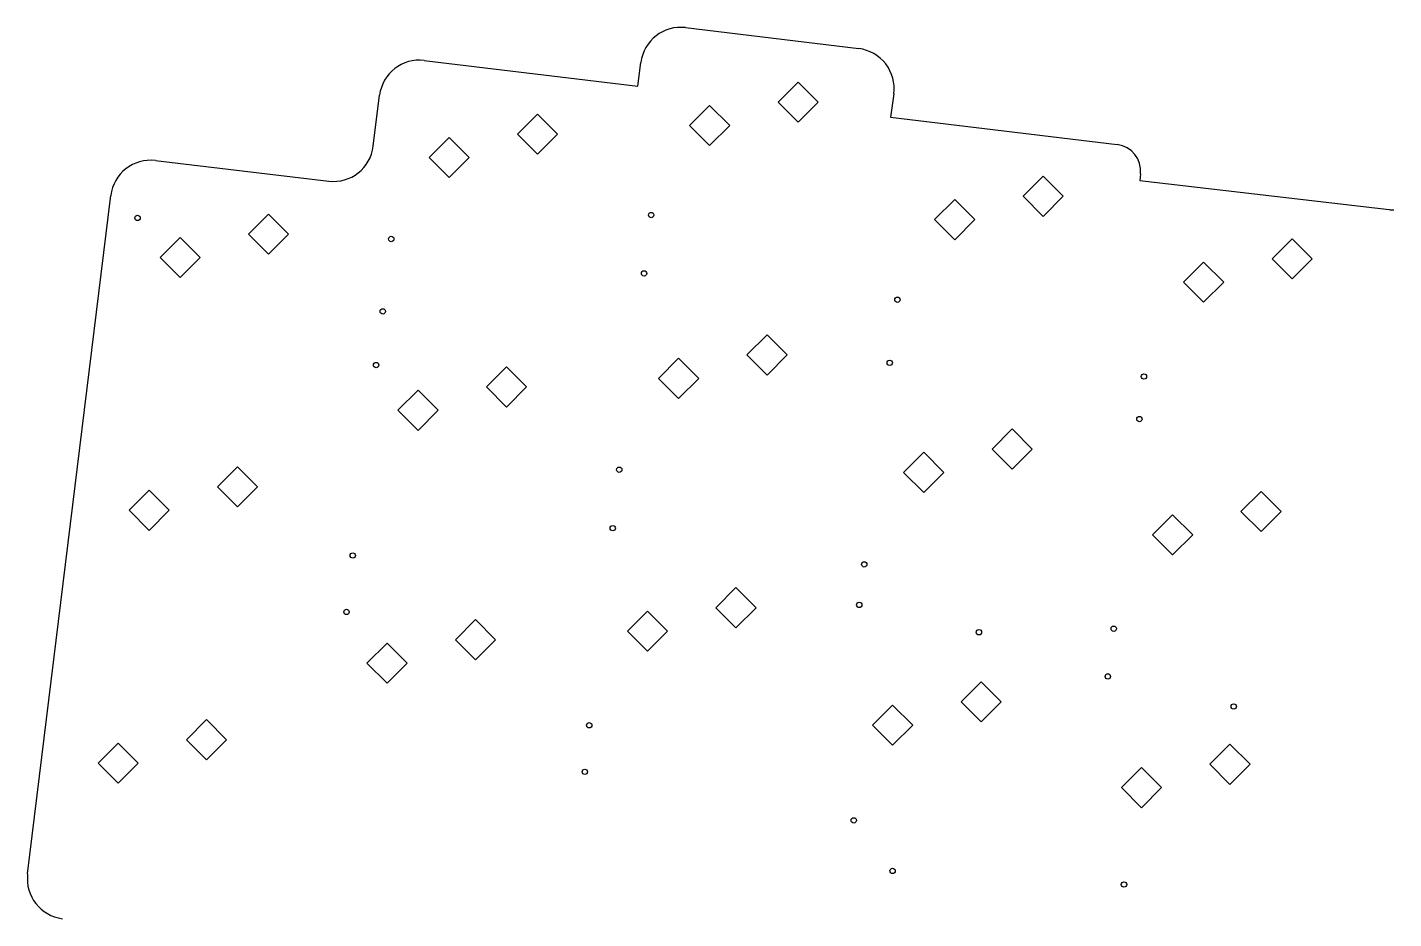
# Model space of a CAD drawing. Extents: x 3.05 to 12.28, y -8.4 to -3.41.
# Drawn here: x 3.135 to 7.158, y -6.031 to -3.406 of the extents above; entities that cross this region are included whole.
import ezdxf

# ---------------------------------------------------------------- set-up
doc = ezdxf.new("R2010")
doc.units = 0
doc.header["$MEASUREMENT"] = 0
doc.layers.add('BLACK', color=7, linetype='CONTINUOUS')

msp = doc.modelspace()

# ---------------------------------------------------------------- linework, layer by layer
at = {"layer": 'BLACK', "linetype": 'CONTINUOUS'}
for p, q in [((5.073, -3.4065), (5.5834, -3.4685)), ((4.3037, -3.503), (4.9327, -3.5794)), ((4.9327, -3.5794), (4.9416, -3.509)), ((5.4044, -3.5673), (5.3454, -3.6263)), ((5.4635, -3.6263), (5.4044, -3.5673)), ((4.1538, -3.7559), (4.1722, -3.6058)), ((5.6861, -3.6017), (5.6768, -3.6699)), ((5.1441, -3.636), (5.0851, -3.6951)), ((5.2032, -3.6951), (5.1441, -3.636)), ((5.3454, -3.6263), (5.4044, -3.6854)), ((5.4044, -3.6854), (5.4635, -3.6263)), ((4.6373, -3.6615), (4.5782, -3.7205)), ((4.6963, -3.7205), (4.6373, -3.6615)), ((5.0851, -3.6951), (5.1441, -3.7542)), ((5.1441, -3.7542), (5.2032, -3.6951)), ((5.6768, -3.6699), (6.3442, -3.7511)), ((4.377, -3.7303), (4.3179, -3.7893)), ((4.436, -3.7893), (4.377, -3.7303)), ((4.5782, -3.7205), (4.6373, -3.7796)), ((4.6373, -3.7796), (4.6963, -3.7205)), ((3.5122, -3.798), (4.0226, -3.8588)), ((4.3179, -3.7893), (4.377, -3.8484)), ((4.377, -3.8484), (4.436, -3.7893)), ((6.126, -3.8443), (6.0669, -3.9033)), ((6.1851, -3.9033), (6.126, -3.8443)), ((6.4131, -3.8373), (6.4111, -3.8569)), ((6.4111, -3.8569), (7.1444, -3.9427)), ((3.136, -5.8993), (3.381, -3.9009)), ((5.8657, -3.9131), (5.8066, -3.9721)), ((5.9247, -3.9721), (5.8657, -3.9131)), ((6.0669, -3.9033), (6.126, -3.9624)), ((6.126, -3.9624), (6.1851, -3.9033)), ((3.8455, -3.956), (3.7865, -4.015)), ((3.9046, -4.015), (3.8455, -3.956)), ((5.8066, -3.9721), (5.8657, -4.0312)), ((5.8657, -4.0312), (5.9247, -3.9721)), ((3.7865, -4.015), (3.8455, -4.0741)), ((3.8455, -4.0741), (3.9046, -4.015)), ((3.5852, -4.0248), (3.5262, -4.0838)), ((3.6443, -4.0838), (3.5852, -4.0248)), ((6.859, -4.0285), (6.7999, -4.0875)), ((6.918, -4.0875), (6.859, -4.0285)), ((3.5262, -4.0838), (3.5852, -4.1429)), ((3.5852, -4.1429), (3.6443, -4.0838)), ((6.5986, -4.0973), (6.5396, -4.1563)), ((6.6577, -4.1563), (6.5986, -4.0973)), ((6.7999, -4.0875), (6.859, -4.1466)), ((6.859, -4.1466), (6.918, -4.0875)), ((6.5396, -4.1563), (6.5986, -4.2154)), ((6.5986, -4.2154), (6.6577, -4.1563)), ((5.313, -4.3116), (5.254, -4.3707)), ((5.3721, -4.3707), (5.313, -4.3116)), ((5.0527, -4.3804), (4.9937, -4.4395)), ((5.1118, -4.4395), (5.0527, -4.3804)), ((5.254, -4.3707), (5.313, -4.4297)), ((5.313, -4.4297), (5.3721, -4.3707)), ((4.5459, -4.4058), (4.4868, -4.4649)), ((4.6049, -4.4649), (4.5459, -4.4058)), ((4.4868, -4.4649), (4.5459, -4.524)), ((4.5459, -4.524), (4.6049, -4.4649)), ((4.9937, -4.4395), (5.0527, -4.4985)), ((5.0527, -4.4985), (5.1118, -4.4395)), ((4.2856, -4.4746), (4.2265, -4.5337)), ((4.3446, -4.5337), (4.2856, -4.4746)), ((4.2265, -4.5337), (4.2856, -4.5927)), ((4.2856, -4.5927), (4.3446, -4.5337)), ((6.0346, -4.5886), (5.9756, -4.6477)), ((6.0937, -4.6477), (6.0346, -4.5886)), ((5.7743, -4.6574), (5.7152, -4.7165)), ((5.8333, -4.7165), (5.7743, -4.6574)), ((5.9756, -4.6477), (6.0346, -4.7067)), ((6.0346, -4.7067), (6.0937, -4.6477)), ((3.7541, -4.7003), (3.6951, -4.7594)), ((3.8132, -4.7594), (3.7541, -4.7003)), ((5.7152, -4.7165), (5.7743, -4.7755)), ((5.7743, -4.7755), (5.8333, -4.7165)), ((3.4938, -4.7691), (3.4348, -4.8282)), ((3.5529, -4.8282), (3.4938, -4.7691)), ((3.6951, -4.7594), (3.7541, -4.8184)), ((3.7541, -4.8184), (3.8132, -4.7594)), ((6.7676, -4.7728), (6.7085, -4.8319)), ((6.8266, -4.8319), (6.7676, -4.7728)), ((3.4348, -4.8282), (3.4938, -4.8872)), ((3.4938, -4.8872), (3.5529, -4.8282)), ((6.5073, -4.8416), (6.4482, -4.9007)), ((6.5663, -4.9007), (6.5073, -4.8416)), ((6.7085, -4.8319), (6.7676, -4.8909)), ((6.7676, -4.8909), (6.8266, -4.8319)), ((6.4482, -4.9007), (6.5073, -4.9597)), ((6.5073, -4.9597), (6.5663, -4.9007)), ((5.2216, -5.056), (5.1626, -5.115)), ((5.2807, -5.115), (5.2216, -5.056)), ((4.9613, -5.1248), (4.9023, -5.1838)), ((5.0204, -5.1838), (4.9613, -5.1248)), ((5.1626, -5.115), (5.2216, -5.1741)), ((5.2216, -5.1741), (5.2807, -5.115)), ((4.4545, -5.1502), (4.3954, -5.2093)), ((4.5135, -5.2093), (4.4545, -5.1502)), ((4.9023, -5.1838), (4.9613, -5.2429)), ((4.9613, -5.2429), (5.0204, -5.1838)), ((4.1942, -5.219), (4.1351, -5.278)), ((4.2532, -5.278), (4.1942, -5.219)), ((4.3954, -5.2093), (4.4545, -5.2683)), ((4.4545, -5.2683), (4.5135, -5.2093)), ((4.1351, -5.278), (4.1942, -5.3371)), ((4.1942, -5.3371), (4.2532, -5.278)), ((5.9432, -5.333), (5.8842, -5.3921)), ((6.0023, -5.3921), (5.9432, -5.333)), ((5.6829, -5.4018), (5.6238, -5.4608)), ((5.7419, -5.4608), (5.6829, -5.4018)), ((5.8842, -5.3921), (5.9432, -5.4511)), ((5.9432, -5.4511), (6.0023, -5.3921)), ((3.6627, -5.4447), (3.6037, -5.5037)), ((3.7218, -5.5037), (3.6627, -5.4447)), ((5.6238, -5.4608), (5.6829, -5.5199)), ((5.6829, -5.5199), (5.7419, -5.4608)), ((3.6037, -5.5037), (3.6627, -5.5628)), ((3.6627, -5.5628), (3.7218, -5.5037)), ((3.4024, -5.5135), (3.3434, -5.5725)), ((3.4615, -5.5725), (3.4024, -5.5135)), ((6.6762, -5.5172), (6.6171, -5.5763)), ((6.7352, -5.5763), (6.6762, -5.5172)), ((3.3434, -5.5725), (3.4024, -5.6316)), ((3.4024, -5.6316), (3.4615, -5.5725)), ((6.4159, -5.586), (6.3568, -5.645)), ((6.4749, -5.645), (6.4159, -5.586)), ((6.6171, -5.5763), (6.6762, -5.6353)), ((6.6762, -5.6353), (6.7352, -5.5763)), ((6.3568, -5.645), (6.4159, -5.7041)), ((6.4159, -5.7041), (6.4749, -5.645))]:
    msp.add_line(p, q, dxfattribs=at)
at = {"layer": 'BLACK'}
for centre in [(3.4597, -3.9671), (4.972, -3.9585), (4.2067, -4.0291), (4.9509, -4.1304), (5.697, -4.2081), (4.1816, -4.2422), (4.1621, -4.4005), (5.6742, -4.3938), (6.4229, -4.4341), (6.4095, -4.5594), (4.8779, -4.7085), (4.8588, -4.8807), (4.0933, -4.9612), (5.5993, -4.9875), (5.5847, -5.1067), (4.0748, -5.1275), (5.9371, -5.1872), (6.3337, -5.1768), (6.3164, -5.3175), (6.6871, -5.4059), (4.7895, -5.4612), (4.7766, -5.5985), (5.5683, -5.7413), (5.6828, -5.8902), (6.3641, -5.9302)]:
    msp.add_circle(centre, 0.00787, dxfattribs=at)
for centre, radius, start, end in [((5.0588, -3.5238), 0.1181, 83.0827, 172.7977), ((5.5691, -3.5857), 0.1181, -7.7902, 83.0779), ((4.2895, -3.6203), 0.1181, 83.0787, 172.9845), ((4.0366, -3.7415), 0.1181, -96.7879, -7.0176), ((6.3347, -3.8293), 0.0787, -5.8263, 83.0616), ((3.4982, -3.9153), 0.1181, 83.2121, 173.0108), ((7.1581, -3.8255), 0.118, -96.6772, -89.9984), ((3.2533, -5.9137), 0.1181, -186.9866, -97.0893)]:
    msp.add_arc(centre, radius, start, end, dxfattribs=at)

doc.saveas('drawing.dxf')
